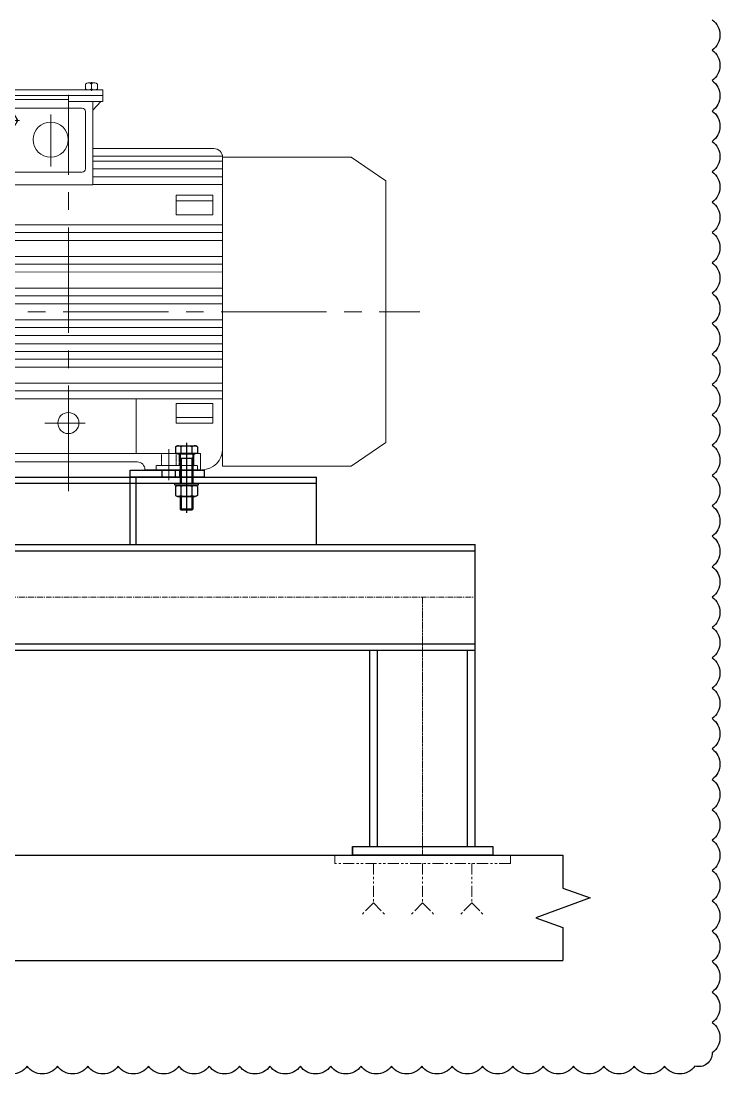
# Model space of a CAD drawing. Header units: millimetres. Extents: x -243837 to -5443, y 40 to 285140.
# Drawn here: x -80726 to -76747, y 70857 to 76846 of the extents above; entities that cross this region are included whole.
import ezdxf

# ---------------------------------------------------------------- set-up
doc = ezdxf.new("R2010")
doc.units = ezdxf.units.MM
for name, pattern in [('CENTER', [50.8, 31.75, -6.35, 6.35, -6.35]), ('CENTER2', [1.125, 0.75, -0.125, 0.125, -0.125]), ('DASHED2', [0.375, 0.25, -0.125]), ('HIDDEN', [0.375, 0.25, -0.125]), ('PHANTOM', [63.5, 31.75, -6.35, 6.35, -6.35, 6.35, -6.35])]:
    doc.linetypes.add(name, pattern=pattern)
for name, color, linetype, lineweight in [('AM_4N', 3, 'Continuous', 25), ('CEN', 1, 'CENTER', 9), ('PHANTAM', 21, 'PHANTOM', 0), ('R-CENTER', 1, 'CENTER2', 5), ('R-OBJECT', 2, 'Continuous', 20)]:
    doc.layers.add(name, color=color, linetype=linetype, lineweight=lineweight)
for name, color, linetype in [('center', 1, 'CENTER2'), ('HD', 3, 'HIDDEN'), ('object', 4, 'Continuous')]:
    doc.layers.add(name, color=color, linetype=linetype)

# ---------------------------------------------------------------- blocks, each defined once
blk = doc.blocks.new('A$C5d537760')
at = {"layer": 'R-CENTER', "ltscale": 200}
for p, q in [((457.6, 0), (457.6, 563.4)), ((0, 255), (957.7, 255))]:
    blk.add_line(p, q, dxfattribs=at)
at = {"layer": 'R-OBJECT'}
for p, q in [((506.6, 570.4, 1307.4), (244.6, 570.4, 1307.4)), ((244.6, 554, 1307.4), (244.6, 570.4, 1307.4)), ((252.1, 572, 1307.4), (252.1, 578.9, 1307.4)), ((265.4, 580.4, 1307.4), (256.1, 580.4, 1307.4)), ((265.1, 570.4, 1307.4), (256.4, 570.4, 1307.4)), ((260.8, 571.9, 1307.4), (260.8, 578.9, 1307.4)), ((260.8, 571.9, 1307.4), (260.8, 578.9, 1307.4)), ((269.4, 571.9, 1307.4), (269.4, 578.9, 1307.4)), ((481.8, 571.9, 1307.4), (481.8, 578.9, 1307.4)), ((485.8, 580.4, 1307.4), (495.2, 580.4, 1307.4)), ((486.2, 570.4, 1307.4), (494.8, 570.4, 1307.4)), ((490.5, 571.9, 1307.4), (490.5, 578.9, 1307.4)), ((490.5, 571.9, 1307.4), (490.5, 578.9, 1307.4)), ((499.1, 572, 1307.4), (499.1, 578.9, 1307.4)), ((506.6, 557.1, 1307.4), (506.6, 570.4, 1307.4)), ((506.6, 554, 1307.4), (506.6, 570.4, 1307.4)), ((506.6, 562.5, 1307.4), (244.6, 562.5, 1307.4)), ((293.4, 557.1, 1307.4), (457.8, 557.1, 1307.4)), ((293.4, 544.6, -1307.4), (293.4, 557.1, 1307.4)), ((457.8, 544.6, -1307.4), (457.8, 557.1, 1307.4)), ((244.6, 554, 1307.4), (293.4, 554, 1307.4)), ((247.5, 554, 1307.4), (258.8, 541.6, 1307.4)), ((258.8, 554, -1307.4), (258.8, 435.5, -1307.4)), ((269.2, 539.6, -1307.4), (269.2, 458.5, -1307.4)), ((274.2, 544.6, -1307.4), (477, 544.6, -1307.4)), ((506.6, 554, 1307.4), (457.8, 554, 1307.4)), ((482, 539.6, -1307.4), (482, 458.5, -1307.4)), ((492.4, 554, -1307.4), (492.4, 435.5, -1307.4)), ((503.7, 554, 1307.4), (492.4, 541.6, 1307.4)), ((243.5, 65.4), (243.5, 493.9)), ((243.5, 493.9), (258.8, 493.9, -1307.4)), ((492.4, 487.2, -1307.4), (664.6, 487.2, -1307.4)), ((676.9, 476.5, -1307.4), (492.4, 476.5, -1307.4)), ((676.9, 469.1, -1307.4), (492.4, 469.1, -1307.4)), ((677.1, 474.7), (677.1, 35.4)), ((677.1, 474.7), (859.9, 474.7)), ((859.9, 474.7), (909.6, 441.1)), ((204.6, 451.4), (204.6, 65.4)), ((204.6, 451.4), (243.5, 451.4)), ((274.2, 453.5, -1307.4), (477, 453.5, -1307.4)), ((492.4, 458.1, -1307.4), (677.1, 458.1, -1307.4)), ((258.8, 435.5, -1307.4), (492.4, 435.5, -1307.4)), ((492.4, 447.1, -1307.4), (677.1, 447.1, -1307.4)), ((492.4, 436.1, -1307.4), (677.1, 436.1, -1307.4)), ((909.6, 441.1), (909.6, 69)), ((252, 412.7, -1307.4), (304.1, 412.7, -1307.4)), ((663.2, 412.7, -1307.4), (611.1, 412.7, -1307.4)), ((251.8, 378.6), (677.1, 378.6)), ((251.8, 378.6), (251.8, 356.6)), ((251.8, 367.6), (677.1, 367.6)), ((251.8, 356.6), (677.1, 356.6)), ((251.8, 333.6), (677.1, 333.6)), ((251.8, 333.6), (251.8, 311.5)), ((171.1, 149.4), (171.1, 324.6)), ((171.1, 324.6), (204.6, 324.6)), ((251.8, 322.6), (677.1, 322.6)), ((251.8, 311.5), (677.1, 311.6)), ((25.6, 288.8), (25.6, 225)), ((25.6, 225), (25.6, 288.8)), ((140.6, 288.8), (25.6, 288.8)), ((25.6, 285), (165.6, 285)), ((140.6, 288.8), (140.6, 285)), ((165.6, 285), (171.1, 292.3)), ((165.6, 225), (165.6, 285)), ((251.8, 288.6), (677.1, 288.6)), ((251.8, 288.6, -1307.4), (251.8, 266.5, -1307.4)), ((251.8, 277.5), (677.1, 277.5)), ((251.8, 266.5), (677.1, 266.5)), ((957.7, 255), (957.7, 255)), ((251.8, 243.5), (677.1, 243.5)), ((251.8, 243.5, -1307.4), (251.8, 232.5, -1307.4)), ((25.6, 225), (165.6, 225)), ((165.6, 225), (171.1, 217.8)), ((251.8, 232.5), (677.1, 232.5)), ((251.8, 221.5), (677.1, 221.5)), ((251.8, 221.5, -1307.4), (251.8, 198.5, -1307.4)), ((251.8, 209.5, 1307.4), (677.1, 209.5, 1307.4)), ((251.8, 198.5), (677.1, 198.5)), ((251.8, 187.5), (677.1, 187.5)), ((251.8, 187.5, -1307.4), (251.8, 176.4, -1307.4)), ((251.8, 176.4), (677.1, 176.4)), ((251.8, 153.4), (677.1, 153.4)), ((251.8, 153.4, -1307.4), (251.8, 131.4, -1307.4)), ((171.1, 149.4), (204.6, 149.4)), ((251.8, 142.4), (677.1, 142.4)), ((251.8, 131.4), (677.1, 131.4)), ((368.9, 53.3, -1034.6), (368.9, 131.4)), ((554.2, 53.3, 272.8), (554.2, 131.4, 1307.4)), ((252, 104.8, -1307.4), (304.1, 104.8, -1307.4)), ((663.2, 104.8, -1307.4), (611.1, 104.8, -1307.4)), ((243.5, 65.4), (204.6, 65.4)), ((243.5, 65.4), (278.7, 30.4, -1307.4)), ((859.9, 35.4), (909.6, 69)), ((294.6, 53.4, -2112.9), (294.6, 30.4, -1307.4)), ((645.6, 53.4, -1307.4), (294.6, 53.4, -1307.4)), ((344.7, 53.4), (294.6, 53.4, -1307.4)), ((645.6, 30.4, -1307.4), (645.6, 53.4, -1307.4)), ((278.7, 30.4, -1307.4), (294.6, 30.4, -1307.4)), ((294.6, 30.4, -1307.4), (363.6, 30.4, -1307.4)), ((374.7, 41.6, -1307.4), (555.5, 41.6, -1307.4)), ((566.6, 30.4, -1307.4), (645.6, 30.4, -1307.4)), ((677.1, 43.9), (677.1, 35.4)), ((677.1, 35.4), (859.9, 35.4))]:
    blk.add_line(p, q, dxfattribs=at)
at = {"layer": 'R-OBJECT', "linetype": 'CENTER'}
for p, q in [((260.8, 569.2, 1307.4), (260.8, 581.7, 1307.4)), ((490.5, 569.2, 1307.4), (490.5, 581.7, 1307.4)), ((363.1, 527.1, 1307.4), (388.1, 527.1, 1307.4)), ((375.6, 516.8, 1307.4), (375.6, 537.4, 1307.4))]:
    blk.add_line(p, q, dxfattribs=at)
at = {"layer": 'R-OBJECT', "ltscale": 0.15}
for p, q in [((375.6, 454.2), (375.6, 574.9)), ((318.8, 465.5, 0.3), (318.8, 535.7, 0.3)), ((432.4, 461.4, 0.3), (432.4, 535.5, 0.3)), ((424, 96.8, -1307.4), (481.7, 96.8, -1307.4))]:
    blk.add_line(p, q, dxfattribs=at)
at = {"layer": 'R-OBJECT', "linetype": 'DASHED2', "ltscale": 0.05}
for p, q in [((140.6, 285), (140.6, 277.5)), ((140.6, 277.5), (25.6, 277.5)), ((304.2, 53.4), (304.2, 36.4)), ((325, 53.4), (325, 36.4)), ((590.2, 53.4, 1307.4), (590.2, 36.4, 1307.4)), ((611, 53.4, 1307.4), (611, 36.4, 1307.4)), ((615.2, 53.4), (615.2, 36.4)), ((636, 53.4), (636, 36.4)), ((303.1, 30.4, -1307.4), (303.1, 36.4, -1307.4)), ((303.1, 36.4, -1307.4), (345.2, 36.4)), ((345.2, 30.4), (345.2, 36.4)), ((641.4, 36.4, -1307.4), (582.3, 36.4, 1307.4)), ((582.3, 30.4, 1307.4), (582.3, 36.4, 1307.4)), ((641.4, 30.4, -1307.4), (641.4, 36.4, -1307.4))]:
    blk.add_line(p, q, dxfattribs=at)
at = {"layer": 'R-OBJECT', "ltscale": 40}
for p, q in [((314.6, 59.5), (314.6, 15.7)), ((600.6, 59.5, 1307.4), (600.6, 15.7, 1307.4)), ((625.6, 59.5), (625.6, 15.7))]:
    blk.add_line(p, q, dxfattribs=at)
at = {"layer": 'R-OBJECT'}
for points, elevation in [([(370.6, 535.8), (365.6, 527.1), (370.6, 518.4), (380.6, 518.4), (385.6, 527.1), (380.6, 535.8)], 3956.7), ([(252, 393.1), (304.1, 393.1), (304.1, 420.7), (252, 420.7)], -1307.4), ([(663.2, 393.1), (611.1, 393.1), (611.1, 420.7), (663.2, 420.7)], -1307.4), ([(252, 124.4), (304.1, 124.4), (304.1, 96.8), (252, 96.8)], -1307.4), ([(663.2, 124.4), (611.1, 124.4), (611.1, 96.8), (663.2, 96.8)], -1307.4)]:
    blk.add_lwpolyline(points, close=True, dxfattribs=dict(at, elevation=elevation))
for centre, radius in [((318.8, 499.8, 0.3), 25), ((375.6, 527.1, 1307.4), 8.66), ((432.4, 499.8, 0.3), 25), ((457.6, 96.8, -1307.4), 15)]:
    blk.add_circle(centre, radius, dxfattribs=at)
for centre, radius, start, end in [((256.5, 573.6, 1307.4), 6.86, 51.375, 129.6942), ((256.5, 577.3, 1307.4), 6.86, 230.3058, 308.625), ((265.1, 573.4, 1307.4), 7, 51.7868, 128.2132), ((265.1, 577.4, 1307.4), 7, 231.7868, 308.2132), ((486.1, 573.4, 1307.4), 7, 51.7868, 128.2132), ((486.1, 577.4, 1307.4), 7, 231.7868, 308.2132), ((494.8, 573.6, 1307.4), 6.86, 50.3058, 128.625), ((494.8, 577.3, 1307.4), 6.86, 231.375, 309.6942), ((274.2, 539.6, -1307.4), 5, 90, 180), ((477, 539.6, -1307.4), 5, 0, 90), ((664.6, 474.7, 0), 12.5, 0, 90), ((274.2, 458.5, -1307.4), 5, 180, 270), ((477, 458.5, -1307.4), 5, 270, 0), ((647.6, 59.9), 29.5, 270, 0), ((374.7, 30.4, -1307.4), 11.1, 90, 180), ((555.5, 30.4, -1307.4), 11.1, 0, 90)]:
    blk.add_arc(centre, radius, start, end, dxfattribs=at)
blk = doc.blocks.new('M18')
for p, q in [((-15.6, 10), (-13.5, 11.2)), ((-15.6, 10), (-15.6, 0.6)), ((-12.6, 0.6), (-15.6, 0.6)), ((-13.5, 11.2), (13.5, 11.2)), ((12.6, 0.6), (-12.6, 0.6)), ((-12.6, 0.6), (-12.6, 0)), ((-12.6, 0), (-9, 0)), ((-9, 0), (-9, -5.4)), ((-9, 0), (9, 0)), ((-7.8, 10), (-7.8, 0.6)), ((7.8, 10), (7.8, 0.6)), ((9, 0), (9, -5.4)), ((9, 0), (12.6, 0)), ((15.6, 0.6), (12.6, 0.6)), ((12.6, 0.6), (12.6, 0)), ((15.6, 10), (13.5, 11.2)), ((15.6, 10), (15.6, 0.6)), ((-9, -6.8), (-9, -5.4)), ((-9, -6.8), (-9, -41.7)), ((9, -6.8), (-9, -6.8)), ((9, -6.8), (9, -5.4)), ((9, -6.8), (9, -41.7)), ((-16.5, -41.7), (16.5, -41.7)), ((-16.5, -44.7), (-16.5, -41.7)), ((-12.5, -44.7), (-16.5, -44.7)), ((-15.6, -46.5), (-12.5, -44.7)), ((12.5, -44.7), (-12.5, -44.7)), ((-12.5, -44.7), (12.5, -44.7)), ((16.5, -44.7), (12.5, -44.7)), ((15.6, -46.5), (12.5, -44.7)), ((16.5, -41.7), (16.5, -44.7)), ((-15.6, -46.5), (-15.6, -59.1)), ((-15.6, -59.1), (-12.5, -60.9)), ((-7.8, -46.5), (-7.8, -59.1)), ((7.8, -46.5), (7.8, -59.1)), ((15.6, -59.1), (12.5, -60.9)), ((15.6, -46.5), (15.6, -59.1)), ((-12.5, -60.9), (12.5, -60.9)), ((-9, -60.9), (-9, -78.6)), ((9, -60.9), (9, -78.6)), ((9, -78.6), (-9, -78.6)), ((-9, -78.6), (-7.6, -80)), ((7.6, -80), (-7.6, -80)), ((7.6, -80), (9, -78.6))]:
    blk.add_line(p, q)
for centre, radius, start, end in [((-11.7, 4.4), 6.89, 55.5531, 115.5531), ((0, -14.5), 25.8, 72.3875, 107.6125), ((11.7, 4.4), 6.89, 64.4469, 124.4469), ((-11.7, -52.2), 6.89, 55.5615, 115.5615), ((-11.7, -53.4), 6.89, 244.4385, 304.4385), ((0, -71.1), 25.8, 72.383, 107.617), ((0, -34.5), 25.8, 252.383, 287.617), ((11.7, -52.2), 6.89, 64.4385, 124.4385), ((11.7, -53.4), 6.89, 235.5615, 295.5615)]:
    blk.add_arc(centre, radius, start, end)
at = {"layer": 'AM_4N'}
for p, q in [((-7.6, -6.8), (-9, -5.4)), ((-7.6, -6.8), (-7.6, -41.7)), ((7.6, -6.8), (9, -5.4)), ((7.6, -6.8), (7.6, -41.7)), ((-7.6, -60.9), (-7.6, -80)), ((7.6, -60.9), (7.6, -80))]:
    blk.add_line(p, q, dxfattribs=at)
at = {"layer": 'center'}
blk.add_line((0, 15.4), (0, -83.9), dxfattribs=at)

msp = doc.modelspace()

# ---------------------------------------------------------------- linework, layer by layer
for p, q in [((-81524.71, 74252.07, 1891.58), (-79044.71, 74252.07, 1891.58)), ((-81524.71, 74217.1, 1891.58), (-79044.71, 74217.1, 1891.58)), ((-79044.71, 73866.54, 1891.58), (-79044.71, 74252.07, 1891.58)), ((-84800.41, 73868.07, 1891.58), (-78140.16, 73868.07, 1891.58)), ((-84800.41, 73833.1, 1891.58), (-78140.16, 73833.1, 1891.58)), ((-84800.41, 73303.04, 1891.58), (-78140.16, 73303.04, 1891.58)), ((-84800.41, 73268.07, 1891.58), (-78140.16, 73268.07, 1891.58))]:
    msp.add_line(p, q)
at = {"ltscale": 50}
for p, q in [((-78140.16, 72150, 1346.07), (-78140.16, 73868.07, 1346.07)), ((-78740.16, 72150, 1346.07), (-78740.16, 73268.07, 1346.07)), ((-78696.16, 72150, 1346.07), (-78696.16, 73268.07, 1346.07)), ((-78184.16, 72150, 1346.07), (-78184.16, 73268.07, 1346.07)), ((-78840.16, 72150, 1346.07), (-78840.16, 72102.01, 1346.07)), ((-78040.16, 72150, 1346.07), (-78040.16, 72102.01, 1346.07))]:
    msp.add_line(p, q, dxfattribs=at)
at = {"elevation": 1891.58}
msp.add_lwpolyline([(-79684.71, 74292.07), (-79684.71, 74252.07), (-80104.71, 74252.07), (-80104.71, 74292.07)], close=True, dxfattribs=at)
msp.add_lwpolyline([(-80104.71, 73868.07), (-80104.71, 74252.07), (-80072.71, 74252.07), (-80072.71, 73868.07)], dxfattribs=at)
at = {"ltscale": 50, "elevation": 1346.07}
msp.add_lwpolyline([(-78840.16, 72150), (-78040.16, 72150), (-78040.16, 72102.01), (-78840.16, 72102.01)], close=True, dxfattribs=at)
at = {"layer": 'CEN'}
msp.add_line((-84800.41, 73568.07, 1891.58), (-78140.16, 73568.07, 1891.58), dxfattribs=at)
at = {"layer": 'CEN', "ltscale": 0.4}
msp.add_line((-78440.16, 73568.07, 1346.07), (-78440.16, 72101.7, 1346.07), dxfattribs=at)
at = {"layer": 'HD', "ltscale": 12}
for p, q in [((-79922.71, 74252.07, 1891.58), (-79922.71, 74292.07, 7060.49)), ((-79846.71, 74252.07, 7060.49), (-79846.71, 74292.07, 7060.49)), ((-79822.71, 74252.07, 1830.73), (-79822.71, 74292.07, 1830.73)), ((-79746.71, 74252.07, 1830.73), (-79746.71, 74292.07, 1830.73))]:
    msp.add_line(p, q, dxfattribs=at)
at = {"layer": 'object', "color": 6}
for p, q in [((-93549.28, 72102.01, 1453.27), (-77641.12, 72102.01, 1453.27)), ((-77641.12, 71914.51, -2046.22), (-77486.57, 71858.26, -2046.22)), ((-77486.57, 71858.26, -2046.22), (-77795.66, 71745.76, -2046.22)), ((-77795.66, 71745.76, -2046.22), (-77641.12, 71689.51, -2046.22)), ((-93549.28, 71502.01, 1453.27), (-77641.12, 71502.01, 1453.27))]:
    msp.add_line(p, q, dxfattribs=at)
at = {"layer": 'object', "color": 6, "elevation": 775.75}
msp.add_lwpolyline([(-76792.37, 76852.44, -0.5205671), (-76792.37, 76679.64, -0.5205671), (-76792.37, 76506.84, -0.5205671), (-76792.37, 76334.04, -0.5205671), (-76792.37, 76161.24, -0.5205671), (-76792.37, 75988.44, -0.5205671), (-76792.37, 75815.64, -0.5205671), (-76792.37, 75642.84, -0.5205671), (-76792.37, 75470.04, -0.5205671), (-76792.37, 75297.24, -0.5205671), (-76792.37, 75124.44, -0.5205671), (-76792.37, 74951.64, -0.5205671), (-76792.37, 74778.84, -0.5205671), (-76792.37, 74606.04, -0.5205671), (-76792.37, 74433.24, -0.5205671), (-76792.37, 74260.44, -0.5205671), (-76792.37, 74087.64, -0.5205671), (-76792.37, 73914.84, -0.5205671), (-76792.37, 73742.04, -0.5205671), (-76792.37, 73569.24, -0.5205671), (-76792.37, 73396.44, -0.5205671), (-76792.37, 73223.64, -0.5205671), (-76792.37, 73050.84, -0.5205671), (-76792.37, 72878.04, -0.5205671), (-76792.37, 72705.24, -0.5205671), (-76792.37, 72532.44, -0.5205671), (-76792.37, 72359.64, -0.5205671), (-76792.37, 72186.84, -0.5205671), (-76792.37, 72014.04, -0.5205671), (-76792.37, 71841.24, -0.5205671), (-76792.37, 71668.44, -0.5205671), (-76792.37, 71495.64, -0.5205671), (-76792.37, 71322.84, -0.5205671), (-76792.37, 71150.03, -0.5205671), (-76792.37, 70977.23, -0.5205671), (-76889.87, 70901.93, -0.5205671), (-77062.67, 70901.93, -0.5205671), (-77235.47, 70901.93, -0.5205671), (-77408.27, 70901.93, -0.5205671), (-77581.07, 70901.93, -0.5205671), (-77753.87, 70901.93, -0.5205671), (-77926.67, 70901.93, -0.5205671), (-78099.47, 70901.93, -0.5205671), (-78272.27, 70901.93, -0.5205671), (-78445.07, 70901.93, -0.5205671), (-78617.87, 70901.93, -0.5205671), (-78790.67, 70901.93, -0.5205671), (-78963.47, 70901.93, -0.5205671), (-79136.27, 70901.93, -0.5205671), (-79309.07, 70901.93, -0.5205671), (-79481.87, 70901.93, -0.5205671), (-79654.67, 70901.93, -0.5205671), (-79827.47, 70901.93, -0.5205671), (-80000.27, 70901.93, -0.5205671), (-80173.07, 70901.93, -0.5205671), (-80345.87, 70901.93, -0.5205671), (-80518.67, 70901.93, -0.5205671), (-80691.48, 70901.93, -0.5205671), (-80864.28, 70901.93, -0.5205671)], format="xyb", dxfattribs=at)
at = {"layer": 'object', "color": 6}
for points, elevation in [([(-77641.12, 72102.01), (-77641.12, 71914.51)], -296.47), ([(-77641.12, 71689.51), (-77641.12, 71502.01)], -2046.22)]:
    msp.add_lwpolyline(points, dxfattribs=dict(at, elevation=elevation))
at = {"layer": 'PHANTAM', "ltscale": 2}
for p, q in [((-78720.16, 72054.03, 1346.07), (-78720.16, 71829.39, 1346.07)), ((-78440.16, 72054.03, 1346.07), (-78440.16, 71829.39, 1346.07)), ((-78160.16, 72054.03, 1346.07), (-78160.16, 71829.39, 1346.07)), ((-78720.16, 71829.39, 1346.07), (-78786.15, 71763.4, 1346.07)), ((-78720.16, 71829.39, 1346.07), (-78654.16, 71763.4, 1346.07)), ((-78440.16, 71829.39, 1346.07), (-78506.15, 71763.4, 1346.07)), ((-78440.16, 71829.39, 1346.07), (-78374.16, 71763.4, 1346.07)), ((-78160.16, 71829.39, 1346.07), (-78226.15, 71763.4, 1346.07)), ((-78160.16, 71829.39, 1346.07), (-78094.16, 71763.4, 1346.07))]:
    msp.add_line(p, q, dxfattribs=at)
at = {"layer": 'PHANTAM', "ltscale": 2, "elevation": 1346.07}
msp.add_lwpolyline([(-78940.16, 72102.01), (-77940.16, 72102.01), (-77940.16, 72054.03), (-78940.16, 72054.03)], close=True, dxfattribs=at)

# ---------------------------------------------------------------- block references
at = {"xscale": 4, "yscale": 4, "zscale": 4}
for name, p in [('A$C5d537760', (-82287.16, 74171.9, 1891.58)), ('M18', (-79784.71, 74384.07, 7121.35))]:
    msp.add_blockref(name, p, dxfattribs=at)

doc.saveas('drawing.dxf')
